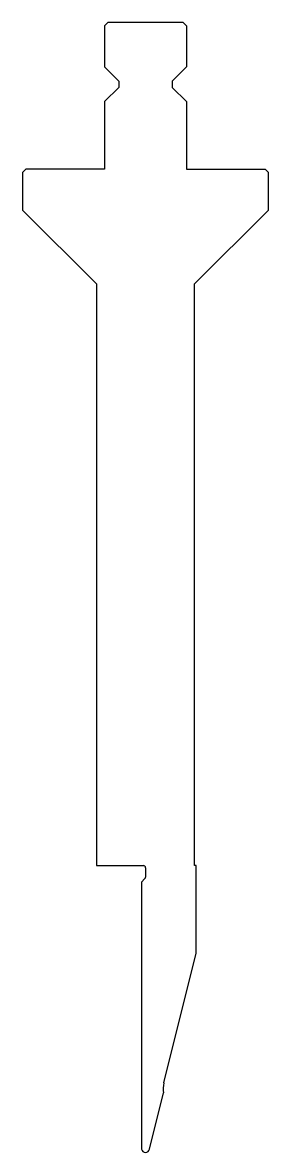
# Model space of a CAD drawing. Header units: metres. Extents: x 74 to 134, y -146 to 130.
import ezdxf

# ---------------------------------------------------------------- set-up
doc = ezdxf.new("R2010")
doc.units = ezdxf.units.M

msp = doc.modelspace()

# ---------------------------------------------------------------- linework, layer by layer
for p, q in [((95.155724, 130.258926), (94.355724, 129.458926)), ((113.555724, 130.258926), (95.155724, 130.258926)), ((114.355724, 129.458926), (113.555724, 130.258926)), ((94.355724, 129.458926), (94.355724, 119.458926)), ((114.355724, 129.458926), (114.355724, 119.458926)), ((94.355724, 119.458926), (97.835724, 115.978926)), ((114.355724, 119.458926), (110.875724, 115.978926)), ((97.835724, 115.978926), (97.835724, 114.438926)), ((110.875724, 115.978926), (110.875724, 114.438926)), ((97.835724, 114.438926), (94.355724, 110.958926)), ((110.875724, 114.438926), (114.355724, 110.958926)), ((94.355724, 110.958926), (94.355724, 94.458926)), ((114.355724, 110.958926), (114.355724, 94.458926)), ((75.155724, 94.458926), (74.355724, 93.658926)), ((94.355724, 94.458926), (75.155724, 94.458926)), ((114.355724, 94.458926), (133.555724, 94.458926)), ((134.355724, 93.658926), (133.555724, 94.458926)), ((74.355724, 93.658926), (74.355724, 84.458926)), ((134.355724, 84.458926), (134.355724, 93.658926)), ((74.355724, 84.458926), (92.355724, 66.458926)), ((116.355724, 66.458926), (134.355724, 84.458926)), ((92.355724, 66.458926), (92.355724, -75.541074)), ((116.355724, -75.541074), (116.355724, 66.458926)), ((92.355724, -75.541074), (103.855724, -75.541074)), ((104.355724, -76.041074), (104.355724, -78.333967)), ((116.755724, -75.541074), (116.355724, -75.541074)), ((116.755724, -96.874173), (116.755724, -75.541074)), ((104.209277, -78.68752), (103.355724, -79.541074)), ((103.355724, -79.541074), (103.355724, -144.663858)), ((108.848194, -128.589543), (116.755724, -96.874173)), ((105.32602, -144.782996), (108.753234, -131.037191)), ((103.355724, -144.663858), (103.385428, -144.782996))]:
    msp.add_line(p, q)
for centre, radius, start, end in [((103.855724, -76.041074), 0.5, 0, 90), ((103.855724, -78.333967), 0.5, 315, 0), ((114.669968, -130.041074), 6, 166, 189.556464), ((104.355724, -144.541074), 1, 194, 346)]:
    msp.add_arc(centre, radius, start, end)

doc.saveas('drawing.dxf')
